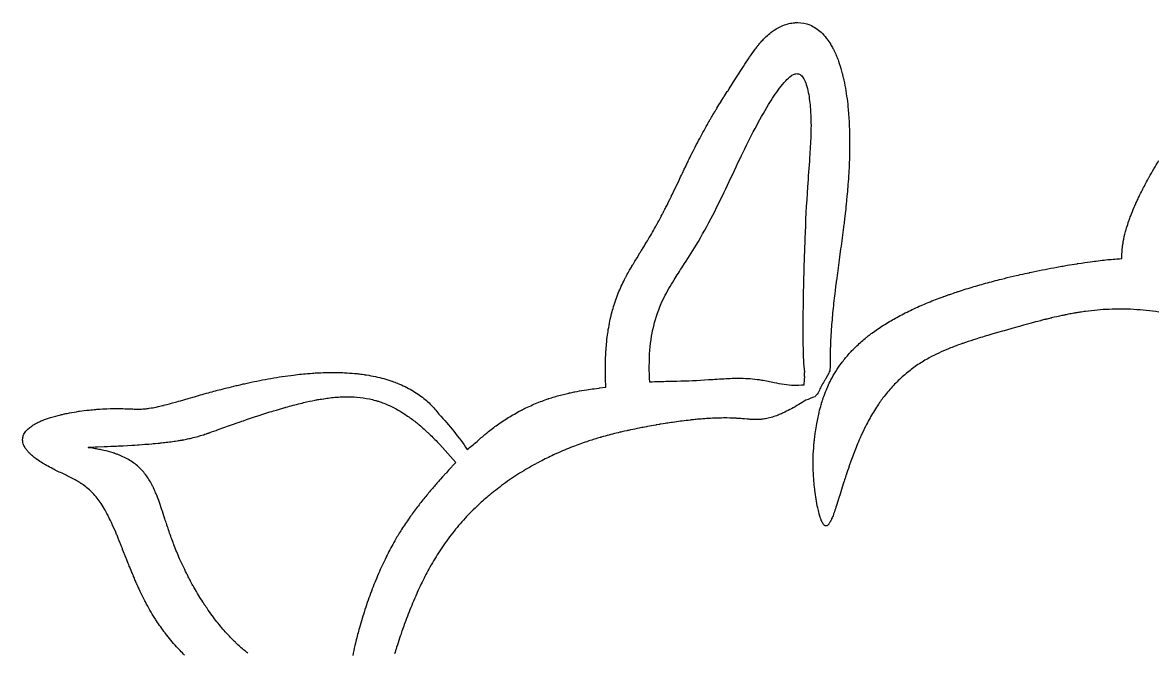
# Model space of a CAD drawing. Header units: millimetres. Extents: x -452 to 1230, y -246 to 254.
# Drawn here: x -452.4 to -202.4, y 100.8 to 240.2 of the extents above; entities that cross this region are included whole.
import ezdxf

# ---------------------------------------------------------------- set-up
doc = ezdxf.new("R2010")
doc.units = ezdxf.units.MM
doc.layers.add('Ebene_1', color=70, linetype='Continuous')

msp = doc.modelspace()

# ---------------------------------------------------------------- linework, layer by layer
at = {"layer": 'Ebene_1'}
for points in [[(-416.52, 100.17, -0.006777), (-417.51, 101.16, -0.005553), (-418.14, 101.84), (-418.31, 102.03, -0.02169), (-420.77, 104.98, -0.008939), (-420.81, 105.03, -0.009097), (-420.85, 105.08, -0.018077), (-422.74, 107.77, -0.003118), (-422.99, 108.16), (-423.13, 108.38, -0.019565), (-425.17, 111.93, -0.010472), (-426.34, 114.28, -0.003369), (-426.5, 114.62, -0.01105), (-426.52, 114.66, -0.011104), (-426.54, 114.71, -0.011155), (-426.57, 114.75, -0.003223), (-427, 115.71, -0.012238), (-427.03, 115.77, -0.012145), (-427.06, 115.84, -0.009851), (-427.08, 115.88, -0.011303), (-427.11, 115.94, -0.001976), (-427.21, 116.17), (-427.42, 116.64, -0.002275), (-427.82, 117.57, -0.008061), (-427.84, 117.64, -0.008011), (-427.87, 117.7, -0.003053), (-428.15, 118.36, -0.006136), (-428.19, 118.45, -0.005687), (-428.22, 118.54, -0.005134), (-428.26, 118.63, -0.004431), (-428.3, 118.73, -0.00398), (-428.38, 118.93), (-428.57, 119.39), (-428.67, 119.64, -0.001092), (-429.09, 120.68), (-429.23, 121.03), (-429.41, 121.49), (-429.46, 121.61), (-430.24, 123.59, 0.001154), (-430.48, 124.2), (-430.73, 124.81), (-430.8, 124.99), (-430.98, 125.45), (-431.23, 126.07, 0.002687), (-431.57, 126.9), (-431.77, 127.37, 0.00863), (-432.72, 129.51), (-432.78, 129.65), (-432.94, 129.97), (-433.11, 130.34), (-433.21, 130.54), (-433.23, 130.58), (-433.26, 130.63), (-433.28, 130.69, 0.009317), (-433.34, 130.79, 0.008179), (-433.87, 131.81, 0.002775), (-434.05, 132.14), (-434.08, 132.19, 0.005692), (-434.13, 132.28, 0.016874), (-435.01, 133.71, 0.018625), (-435.86, 134.89), (-435.88, 134.92, 0.024764), (-436.86, 136.05, 0.04862), (-438.96, 137.85, 0.007421), (-439.43, 138.17, 0.012492), (-439.46, 138.19, 0.007363), (-439.97, 138.52, 0.01323), (-441.02, 139.12), (-441.33, 139.28, 0.007398), (-442.48, 139.86, 0.002529), (-443.64, 140.42), (-443.97, 140.57, -0.00367), (-445.16, 141.15, -0.01708), (-445.2, 141.17, -0.017204), (-445.24, 141.19, -0.017319), (-445.28, 141.21, -0.017424), (-445.32, 141.23, -0.017519), (-445.36, 141.25, -0.009536), (-446.74, 141.97, -0.006066), (-447.46, 142.37), (-447.56, 142.43), (-447.83, 142.59), (-447.98, 142.68, -0.017489), (-449.18, 143.47), (-449.22, 143.5), (-449.37, 143.61, -0.018744), (-450.2, 144.26, -0.025729), (-450.96, 144.99, -0.022713), (-451.42, 145.52, -0.036578), (-451.88, 146.2, -0.051167), (-452.22, 146.95, -0.04241), (-452.35, 147.49, -0.006254), (-452.36, 147.56, -0.075177), (-452.33, 148.35, -0.071787), (-452.07, 149.1, -0.038979), (-451.8, 149.55, -0.028397), (-451.49, 149.94, -0.023421), (-451.14, 150.29, -0.034332), (-450.36, 150.89), (-450.25, 150.97, -0.016191), (-449.65, 151.33, -0.007382), (-449.51, 151.41), (-449.47, 151.43), (-449.29, 151.53), (-449.16, 151.59, -0.010131), (-448.67, 151.83), (-448.52, 151.9, -0.007805), (-448.36, 151.97), (-448.27, 152.01), (-448.07, 152.09), (-447.96, 152.14, -0.020213), (-446.2, 152.77, -0.018143), (-443.9, 153.4, -0.0171), (-443.87, 153.41), (-443.53, 153.48), (-443.15, 153.57, -0.015713), (-443.1, 153.58, -0.015551), (-443.05, 153.59, -0.005633), (-441.98, 153.81, -0.010518), (-439.96, 154.15), (-439.82, 154.17, -0.009621), (-437.64, 154.44, -0.003486), (-436.92, 154.51, -0.003732), (-436.19, 154.58, -0.000402), (-435.7, 154.61, -0.008647), (-433.75, 154.72, -0.014568), (-430.62, 154.75), (-430.25, 154.75), (-430.22, 154.74), (-430.2, 154.74), (-429.77, 154.73), (-429.49, 154.72), (-429.33, 154.72), (-429.24, 154.71), (-429.05, 154.71, -0.007214), (-428.94, 154.7), (-428.83, 154.7, 0.000652), (-428.24, 154.68), (-427.96, 154.67), (-427.69, 154.66), (-427.5, 154.65, 0.006917), (-426.77, 154.65, 0.006471), (-426.28, 154.65, 0.015151), (-425.3, 154.71, 0.014458), (-424.33, 154.83, 0.015824), (-422.83, 155.1), (-422.62, 155.14), (-422.38, 155.2), (-422.32, 155.21), (-422.03, 155.28), (-421.73, 155.35), (-421.43, 155.42), (-421.23, 155.47), (-421.18, 155.48), (-420.89, 155.56), (-420.82, 155.58), (-420.42, 155.68), (-419.88, 155.82), (-419.17, 156.02), (-418.53, 156.19, 0.001977), (-417.9, 156.37, 0.023269), (-417.88, 156.38), (-417.45, 156.5), (-415.73, 156.99, -0.023308), (-415.7, 157), (-414.69, 157.29), (-414.35, 157.39), (-413, 157.77), (-412.61, 157.88), (-412.17, 158), (-411.66, 158.14, -0.004001), (-408.45, 159.01), (-407.99, 159.13), (-407.74, 159.19), (-407.18, 159.33, -0.003258), (-405.13, 159.84, -0.012242), (-405.1, 159.84, -0.012305), (-405.07, 159.85, -0.012368), (-405.03, 159.86, -0.01243), (-405, 159.87, -0.012493), (-404.96, 159.88), (-404.22, 160.05), (-404.03, 160.1), (-403.81, 160.14, -0.002436), (-402.69, 160.4), (-402.39, 160.46, -0.010387), (-397.42, 161.45, -0.0128), (-392.42, 162.19, -0.010773), (-388.88, 162.55), (-388.77, 162.56), (-388.24, 162.6), (-387.96, 162.62), (-387.66, 162.64), (-387.51, 162.65, -0.017584), (-383.08, 162.76, -0.004792), (-382.79, 162.75), (-382.47, 162.75), (-382.16, 162.74, -0.003975), (-381.54, 162.72), (-381.12, 162.7, -0.004016), (-380.56, 162.67, -0.011723), (-378.35, 162.49, -0.005463), (-377.28, 162.36), (-377.2, 162.35), (-376.82, 162.3), (-376.61, 162.26), (-376.36, 162.23), (-376.3, 162.22, -0.013826), (-374.26, 161.84, -0.014396), (-372.46, 161.39, -0.015461), (-370.69, 160.84), (-370.64, 160.83), (-370.58, 160.81, -0.011988), (-369.4, 160.36), (-369.32, 160.33), (-369.14, 160.25), (-368.94, 160.17, -0.018184), (-367.34, 159.42, -0.017608), (-365.9, 158.62, -0.019004), (-364.53, 157.72, -0.038585), (-362.16, 155.73, -0.039229), (-360.23, 153.51, -0.040028), (-353.98, 145.68, -0.011281), (-351.8, 147.5), (-351.5, 147.77), (-351.44, 147.83), (-351.37, 147.88, -0.006273), (-350.37, 148.75), (-350.31, 148.81), (-350.07, 149.01, -0.005309), (-349.34, 149.6), (-349.26, 149.66), (-348.95, 149.91, -0.015043), (-346.7, 151.57, -0.009907), (-345.31, 152.49, -0.00679), (-345.23, 152.54, -0.009523), (-343.9, 153.35, -0.00992), (-342.46, 154.15), (-342.28, 154.25, -0.003152), (-341.96, 154.41, -0.017118), (-341.9, 154.44, -0.016721), (-341.85, 154.47, -0.016323), (-341.8, 154.5, -0.015928), (-341.75, 154.52, -0.002976), (-341.56, 154.62), (-341.42, 154.69, -0.017264), (-341.37, 154.71, -0.016257), (-341.32, 154.74), (-341, 154.89, -0.0097), (-339.57, 155.55, -0.009394), (-338.11, 156.16, -0.008339), (-336.72, 156.68), (-336.37, 156.81), (-336.11, 156.9, -0.003931), (-335.91, 156.96), (-335.61, 157.06), (-335.31, 157.16, -0.015536), (-332.7, 157.9, -0.007584), (-331.5, 158.19), (-331.42, 158.21, -0.006772), (-330.29, 158.44, -0.02576), (-330.26, 158.45, -0.025505), (-330.22, 158.46, -0.02525), (-330.19, 158.46, -0.008976), (-328.07, 158.84), (-327.53, 158.92, -0.003615), (-325.92, 159.15), (-324.83, 159.3), (-324.76, 159.31), (-324.69, 159.32), (-323.31, 159.51, -0.007487), (-323.39, 162, -0.008286), (-323.4, 164.49, -0.003434), (-323.39, 165.06, -0.007615), (-323.31, 167.05, -0.005474), (-323.24, 168.05), (-323.22, 168.3), (-323.19, 168.67), (-323.16, 169.04, -0.010357), (-322.92, 171.11), (-322.89, 171.37, -0.010846), (-322.6, 173.17, -0.012553), (-322.21, 175.05, -0.006385), (-321.98, 175.98), (-321.95, 176.09, -0.016178), (-321.94, 176.12, -0.022499), (-321.93, 176.17), (-321.83, 176.53), (-321.72, 176.9, -0.025668), (-320.56, 180.28, -0.022412), (-319.14, 183.37), (-318.95, 183.75, -0.009364), (-318.93, 183.79, -0.012815), (-318.88, 183.87, -0.006961), (-318.22, 185.09), (-318.04, 185.4), (-317.78, 185.85), (-317.65, 186.08, -0.004445), (-317.52, 186.31), (-317.41, 186.49, -0.002756), (-317.21, 186.83), (-317.03, 187.13, -0.002447), (-316.39, 188.17), (-315.76, 189.21, 0.00159), (-315.53, 189.58), (-315.42, 189.75), (-315.05, 190.36), (-314.76, 190.82), (-314.66, 190.99), (-314.29, 191.6), (-314.11, 191.91), (-313.92, 192.21, 0.008515), (-312.07, 195.42, 0.006923), (-312.01, 195.53), (-311.78, 195.95), (-311.59, 196.31), (-311.54, 196.39), (-311.38, 196.7, 0.003129), (-311.09, 197.25), (-311.03, 197.35), (-310.83, 197.73), (-310.68, 198.02), (-310.62, 198.13), (-310.53, 198.32), (-310.23, 198.89, 0.002068), (-309.77, 199.81), (-309.43, 200.5), (-309.17, 201.02), (-308.79, 201.8), (-308.74, 201.9), (-308.57, 202.24), (-308.41, 202.58), (-307.95, 203.54), (-307.26, 204.98), (-306.92, 205.7), (-306.75, 206.06), (-306.58, 206.42), (-306.35, 206.91), (-305.94, 207.76), (-305.64, 208.39, -0.005587), (-305.58, 208.51, -0.006256), (-305.53, 208.62, -0.006736), (-305.48, 208.73, -0.007082), (-305.43, 208.83, -0.007328), (-305.39, 208.92, -0.007498), (-305.35, 209.01, -0.007606), (-305.31, 209.09, -0.007666), (-305.27, 209.16, -0.007685), (-305.24, 209.23, -0.001933), (-304.72, 210.3, -0.006806), (-302.8, 214.08, -0.015985), (-302.77, 214.14, -0.004284), (-301.82, 215.92, -0.004777), (-300.83, 217.69, -0.003933), (-300.71, 217.9), (-300.48, 218.3, -0.017806), (-300.46, 218.34, -0.00267), (-300.06, 219.02, -0.002477), (-299.46, 220.04), (-299.15, 220.55, -0.016533), (-299.13, 220.58, -0.007253), (-299.06, 220.7), (-298.95, 220.88), (-298.84, 221.06), (-298.72, 221.25), (-298.27, 221.99), (-297.92, 222.54, -0.005243), (-297.86, 222.65), (-297.62, 223.04), (-297.25, 223.62), (-297.16, 223.76), (-297.09, 223.87), (-296.89, 224.19), (-296.42, 224.93), (-296.33, 225.06), (-296, 225.58), (-295.76, 225.96), (-295.66, 226.11), (-295.5, 226.36), (-295.26, 226.74), (-295.02, 227.12), (-293.26, 229.86), (-292.85, 230.51, -0.004617), (-291.59, 232.44), (-291.49, 232.59), (-291.29, 232.87, -0.006626), (-290.61, 233.85, -0.016732), (-290.59, 233.88, -0.016441), (-290.56, 233.91, -0.008796), (-289.89, 234.81, -0.017079), (-289.87, 234.85, -0.006584), (-289.43, 235.39, -0.011312), (-288.76, 236.17, -0.013817), (-288.04, 236.92, -0.023628), (-287.01, 237.83, -0.00653), (-286.74, 238.04, -0.013247), (-286.69, 238.08, -0.009633), (-286.3, 238.37, -0.012053), (-286.25, 238.4, -0.007999), (-285.9, 238.64, -0.030015), (-284.72, 239.3, -0.034604), (-283.47, 239.81, -0.038846), (-282.16, 240.12, -0.019993), (-281.5, 240.2), (-281.33, 240.21), (-281.2, 240.22), (-281.11, 240.22, -0.007182), (-280.83, 240.22, -0.094442), (-278.17, 239.69, -0.048567), (-276.85, 239, -0.04224), (-275.68, 238.08, -0.039746), (-274.52, 236.81), (-274.39, 236.64, -0.026112), (-273.54, 235.39, -0.015857), (-273.04, 234.5, -0.007153), (-272.87, 234.16), (-272.85, 234.12, -0.016228), (-272.31, 232.93, -0.004932), (-272.24, 232.77, -0.011839), (-271.83, 231.7, -0.019287), (-271.13, 229.47, -0.005992), (-270.98, 228.91), (-270.97, 228.86), (-270.91, 228.65), (-270.83, 228.29), (-270.76, 228.02), (-270.72, 227.82), (-270.65, 227.51), (-270.58, 227.21), (-270.52, 226.89, -0.012004), (-270.1, 224.52, -0.010283), (-269.79, 222.13, -0.005991), (-269.66, 220.78), (-269.61, 220.27, -0.011491), (-269.41, 216.72), (-269.4, 216.37), (-269.39, 216.05, -0.012335), (-269.38, 211.17), (-269.4, 210.48, -0.004921), (-269.49, 208.07, -0.004202), (-269.63, 205.66), (-269.68, 204.98), (-269.73, 204.39, -0.003269), (-269.9, 202.33), (-269.94, 201.81, -0.011801), (-269.95, 201.77, -0.011634), (-269.95, 201.72), (-270.02, 200.99, -0.011751), (-270.03, 200.95, -0.011394), (-270.03, 200.91, -0.002813), (-270.06, 200.59, -0.011156), (-270.07, 200.55), (-270.09, 200.27, -0.011383), (-270.1, 200.23, -0.000839), (-270.23, 198.94), (-270.34, 197.97), (-270.43, 197.25, -0.015904), (-270.43, 197.18, -0.003198), (-270.46, 196.92), (-270.52, 196.46, -0.002266), (-270.6, 195.77), (-270.64, 195.42), (-270.69, 195.07, -0.01256), (-270.69, 195.04, -0.012519), (-270.7, 195, -0.012478), (-270.7, 194.96, -0.002615), (-271.34, 190.1), (-271.67, 187.72), (-271.83, 186.53), (-271.99, 185.34, 0.000936), (-272.29, 183.08, 0.00405), (-272.33, 182.79, 0.018025), (-272.34, 182.73), (-272.46, 181.77), (-272.58, 180.8, 0.005496), (-273.06, 176.47, 0.007638), (-273.42, 172.32, 0.00227), (-273.43, 172.07), (-273.46, 171.61, 0.002473), (-273.51, 170.8), (-273.53, 170.49), (-273.56, 169.96, 0.003383), (-273.62, 168.36), (-273.63, 168.12), (-273.64, 167.68, 0.002461), (-273.65, 167.29, 0.003588), (-273.67, 165.93, 0.001831), (-273.67, 165.26, 0.016618), (-273.67, 165.21, 0.003544), (-273.66, 164.58), (-273.66, 164.35), (-273.65, 163.93, 0.005402), (-273.77, 163.13, 0.017684), (-273.95, 162.61), (-274.22, 162.1), (-274.6, 161.45, -0.002071), (-275, 160.84, -0.011443), (-275.68, 159.66, -0.00646), (-276.17, 158.56), (-276.34, 158.27), (-276.55, 157.94, -0.004823), (-277.07, 157.38, -0.009858), (-279.06, 156.61, -0.007568), (-280.62, 155.64, -0.009258), (-282.22, 154.73, -0.011738), (-283.67, 153.99, -0.00601), (-284.04, 153.81), (-284.18, 153.75, -0.01485), (-284.24, 153.72, -0.010911), (-285.16, 153.33), (-285.24, 153.3, -0.018734), (-286.44, 152.87, -0.025824), (-287.68, 152.55, -0.024888), (-288.76, 152.38), (-288.9, 152.37, -0.026459), (-288.93, 152.37, -0.001133), (-289.17, 152.35, -0.00476), (-289.52, 152.33), (-289.69, 152.33, -0.018537), (-289.73, 152.33, -0.015238), (-289.77, 152.33, -0.017539), (-289.82, 152.32, -0.016082), (-289.87, 152.32, -0.016593), (-289.93, 152.32, -0.014204), (-290.98, 152.35), (-291.11, 152.36, -0.003494), (-291.56, 152.39), (-291.68, 152.4), (-292.02, 152.42), (-292.62, 152.47), (-293.07, 152.51), (-293.41, 152.53, 0.003757), (-293.67, 152.55), (-293.86, 152.56), (-294.14, 152.58), (-294.29, 152.59), (-294.43, 152.6, 0.015093), (-297.27, 152.68), (-297.68, 152.67), (-297.86, 152.67, 0.003849), (-298.54, 152.66), (-298.79, 152.65), (-299.01, 152.64), (-299.4, 152.63), (-299.69, 152.61), (-300.12, 152.59), (-300.56, 152.57), (-301.02, 152.54, 0.0052), (-302.62, 152.41), (-302.82, 152.39), (-302.9, 152.38), (-302.99, 152.38, 0.003559), (-304.21, 152.25), (-304.46, 152.23), (-304.57, 152.21), (-304.68, 152.2, 0.007551), (-308.09, 151.77), (-308.58, 151.7), (-308.8, 151.66), (-309.21, 151.6, 0.002436), (-309.91, 151.5), (-310.18, 151.45), (-310.64, 151.38), (-311.34, 151.27, 0.007183), (-311.43, 151.25, 0.007061), (-311.5, 151.24), (-312.03, 151.15, 0.008133), (-312.1, 151.14, 0.008217), (-312.16, 151.13, 0.008293), (-312.21, 151.12, 0.008361), (-312.27, 151.11, 0.003674), (-314.11, 150.78), (-314.33, 150.74), (-314.73, 150.66, 0.001328), (-315.93, 150.43, 0.003488), (-317.84, 150.03), (-318.31, 149.93, 0.003818), (-318.67, 149.85), (-319.2, 149.73), (-319.73, 149.61), (-319.97, 149.55), (-320.18, 149.5, 0.008811), (-323.43, 148.67), (-323.89, 148.54), (-324.29, 148.43, 0.007436), (-324.38, 148.4, 0.007023), (-324.46, 148.38, 0.006616), (-324.54, 148.36, 0.008251), (-327.06, 147.58), (-327.51, 147.43, 0.011765), (-330.66, 146.3, 0.014233), (-334.26, 144.79), (-334.71, 144.58), (-334.81, 144.54), (-334.91, 144.49, 0.011989), (-337.87, 143.03), (-338.33, 142.78), (-338.73, 142.57, 0.003363), (-339.08, 142.37), (-339.38, 142.21), (-339.65, 142.06), (-339.76, 141.99, 0.007522), (-341.49, 140.98, 0.016582), (-345.05, 138.65, 0.008572), (-346.8, 137.38), (-347.01, 137.22, 0.0077), (-348.5, 136.05, 0.004933), (-349.34, 135.36, 0.014451), (-351.78, 133.18, 0.006395), (-351.88, 133.09, 0.019131), (-354.82, 130.08, 0.020189), (-357.57, 126.77, 0.010181), (-358.84, 125.06, 0.004609), (-359.45, 124.18, 0.008662), (-359.48, 124.12, 0.00488), (-360.04, 123.29, 0.017203), (-362.22, 119.67), (-362.47, 119.21, 0.01258), (-364.15, 115.94, 0.006261), (-365.03, 114.05, 0.002735), (-365.45, 113.1), (-365.66, 112.62), (-365.87, 112.14, 0.010063), (-367.41, 108.28, 0.006655), (-367.46, 108.16, 0.006484), (-367.5, 108.05, 0.006318), (-367.54, 107.93, 0.006155), (-367.58, 107.82, 0.005996), (-367.62, 107.72, 0.005842), (-367.66, 107.61, 0.005691), (-367.7, 107.51, 0.005544), (-367.74, 107.41, 0.0054), (-367.77, 107.32, 0.003882), (-368.3, 105.86, 0.005851), (-368.36, 105.67, 0.005247), (-368.42, 105.51, 0.003122), (-368.8, 104.38, 0.005126), (-369.44, 102.41), (-369.6, 101.92, 0.002802), (-369.82, 101.18), (-369.93, 100.8), (-370.04, 100.43, 0.014594)], [(-200.94, 176.13, 0.024007), (-206.49, 176.7, 0.02397), (-211.92, 176.73, 0.022524), (-217.14, 176.27, 0.004707), (-218.4, 176.09, 0.004021), (-219.33, 175.93, 0.011255), (-219.38, 175.93, 0.002213), (-219.73, 175.87, 0.00374), (-220.93, 175.64), (-221.24, 175.58), (-221.46, 175.54, 0.002983), (-222.14, 175.4, 0.012468), (-222.22, 175.38, 0.01229), (-222.29, 175.37, 0.012114), (-222.37, 175.35, 0.00613), (-224.68, 174.83, 0.008902), (-224.75, 174.81, 0.008647), (-224.82, 174.8, 0.008401), (-224.89, 174.78, 0.002768), (-225.94, 174.52, 0.006223), (-226, 174.51, 0.002419), (-226.98, 174.26, 0.004633), (-227.13, 174.22), (-227.72, 174.07), (-228.23, 173.93), (-228.67, 173.81), (-229.45, 173.6), (-230.03, 173.44), (-230.91, 173.2), (-231.34, 173.08), (-231.78, 172.95), (-232.39, 172.78), (-233.45, 172.48), (-233.65, 172.43), (-235.14, 172), (-235.52, 171.89), (-236.64, 171.57), (-237.89, 171.21), (-238.35, 171.07, 0.004684), (-241.62, 170.08), (-241.94, 169.97, 0.006885), (-244.33, 169.18, 0.002874), (-244.63, 169.08), (-244.76, 169.03), (-245.25, 168.86), (-245.61, 168.72), (-245.75, 168.67), (-246.22, 168.49), (-246.7, 168.31), (-247.02, 168.18), (-247.32, 168.06), (-247.46, 168, 0.012593), (-249.63, 167.05, 0.015697), (-251.74, 165.98, 0.021325), (-254.23, 164.48, 0.023341), (-256.56, 162.76, 0.025342), (-258.86, 160.69, 0.023974), (-260.95, 158.41, 0.011817), (-261.98, 157.1, 0.008654), (-262.71, 156.09), (-262.85, 155.9), (-262.97, 155.72, 0.02025), (-264.72, 152.92, 0.003202), (-264.82, 152.72, 0.008927), (-265.63, 151.22), (-265.78, 150.93, 0.010896), (-266.82, 148.76), (-266.94, 148.49), (-267.05, 148.25, 0.006898), (-267.77, 146.56), (-267.94, 146.15, 0.009838), (-269.09, 143.11, 0.016229), (-269.11, 143.06, 0.016211), (-269.12, 143.01, 0.01619), (-269.14, 142.96, 0.016166), (-269.16, 142.92, 0.016141), (-269.17, 142.87, 0.016113), (-269.19, 142.83, 0.016083), (-269.2, 142.79, 0.016051), (-269.22, 142.74, 0.016016), (-269.23, 142.7, 0.01598), (-269.25, 142.66, 0.00324), (-269.48, 142), (-269.64, 141.51), (-269.71, 141.32), (-269.82, 141), (-269.98, 140.51), (-270.14, 140.02, 0.022363), (-270.15, 139.98, 0.022376), (-270.17, 139.93, 0.022388), (-270.18, 139.89, 0.022398), (-270.2, 139.85, 0.022408), (-270.21, 139.8, 0.022417), (-270.22, 139.76, 0.022425), (-270.24, 139.72, 0.022432), (-270.25, 139.67, 0.002194), (-270.68, 138.33), (-271, 137.32), (-271.47, 135.8), (-271.52, 135.61, -0.02332), (-271.53, 135.59, -0.023185), (-271.54, 135.57), (-271.64, 135.25), (-271.67, 135.13), (-271.71, 135.02), (-271.94, 134.28), (-272.1, 133.78), (-272.11, 133.73, -0.002454), (-272.25, 133.29), (-272.38, 132.91, -0.007871), (-272.83, 131.6), (-272.89, 131.44), (-272.94, 131.29, -0.014629), (-273.34, 130.31, -0.006093), (-273.44, 130.08, -0.006722), (-273.54, 129.89), (-273.58, 129.81), (-273.62, 129.73, -0.013648), (-273.79, 129.44), (-273.86, 129.34, -0.024052), (-273.99, 129.16, -0.021333), (-274.1, 129.04, -0.053392), (-274.28, 128.88, -0.101081), (-274.51, 128.78, -0.111874), (-274.71, 128.78, -0.073172), (-274.87, 128.85, -0.042543), (-274.99, 128.94, -0.04726), (-275.16, 129.13, -0.021783), (-275.22, 129.21, -0.025884), (-275.39, 129.5), (-275.43, 129.58), (-275.46, 129.63, -0.010124), (-275.54, 129.8, -0.00379), (-275.62, 129.98, -0.018972), (-275.86, 130.67, -0.005826), (-275.89, 130.73, -0.007549), (-275.92, 130.86), (-275.94, 130.92), (-276.01, 131.15, -0.007276), (-276.12, 131.55, -0.011413), (-276.41, 132.77, -0.012016), (-276.77, 134.71, -0.009535), (-277.04, 136.66), (-277.07, 136.9, -0.008643), (-277.25, 138.72), (-277.27, 138.95), (-277.3, 139.35, -0.00498), (-277.37, 140.55), (-277.39, 140.99), (-277.39, 141.09, -0.016054), (-277.4, 144.09), (-277.39, 144.5, -0.023384), (-277.39, 144.54, -0.023073), (-277.39, 144.58, -0.022765), (-277.39, 144.63, -0.014146), (-277.2, 147.33, -0.002823), (-277.16, 147.73), (-277.12, 148.08, -0.006738), (-276.96, 149.31), (-276.92, 149.61), (-276.85, 150.07), (-276.78, 150.53), (-276.71, 150.95), (-276.69, 151.04, -0.016347), (-276.11, 153.88), (-276.1, 153.93, -0.011479), (-275.63, 155.69), (-275.61, 155.74), (-275.55, 155.95), (-275.44, 156.32), (-275.35, 156.6), (-275.28, 156.8), (-275.18, 157.11), (-275.07, 157.42), (-275.05, 157.48), (-275.03, 157.53), (-275.01, 157.59, -0.015713), (-274.3, 159.37), (-274.28, 159.42), (-274.19, 159.63, -0.01426), (-273.49, 161.09, -0.020153), (-272.41, 162.99, -0.0198), (-271.18, 164.8, -0.020983), (-269.65, 166.69, -0.019782), (-267.98, 168.44, -0.019866), (-265.95, 170.25, -0.004873), (-265.42, 170.68, -0.004007), (-265.02, 171, -0.004873), (-264.41, 171.46), (-264.1, 171.69), (-263.79, 171.91, -0.016874), (-261.22, 173.61, -0.014179), (-258.56, 175.14, -0.013444), (-255.5, 176.69, -0.011324), (-252.37, 178.07), (-251.94, 178.25, -0.009821), (-248.69, 179.51), (-248.59, 179.55), (-248.49, 179.58), (-248.1, 179.72), (-248.02, 179.75), (-247.94, 179.78), (-247.3, 180.01), (-247.19, 180.05), (-246.74, 180.2, -0.003407), (-245.4, 180.65), (-245.28, 180.69), (-244.83, 180.84, -0.006699), (-241.42, 181.89, -0.006108), (-237.97, 182.85), (-237.51, 182.98, -0.002226), (-235.77, 183.42, -0.004284), (-233.16, 184.06), (-232.5, 184.22), (-232.01, 184.33), (-231.64, 184.41), (-231.08, 184.54, -0.012271), (-231.05, 184.55), (-230.53, 184.66), (-229.66, 184.85, -0.005591), (-229.46, 184.89), (-228.72, 185.05, -0.006693), (-223.51, 186.07), (-223.13, 186.14), (-222.4, 186.27), (-222.25, 186.3), (-222.09, 186.32), (-221.79, 186.38, -0.003154), (-219.56, 186.75), (-219, 186.84), (-218.9, 186.85), (-218.8, 186.87), (-218.06, 186.98), (-217.32, 187.09), (-216.68, 187.18), (-216.12, 187.26), (-215.63, 187.32, -0.008548), (-212.2, 187.73), (-212.07, 187.74), (-211.95, 187.75), (-211.48, 187.79, -0.007048), (-209.83, 187.92), (-209.62, 187.93), (-209.1, 187.96, -0.023217), (-209.08, 189.37, -0.018606), (-208.95, 190.78, -0.008516), (-208.82, 191.58), (-208.8, 191.73, -0.021616), (-208.3, 193.94), (-208.24, 194.16), (-208.18, 194.36, -0.011539), (-207.7, 195.9), (-207.69, 195.95), (-207.56, 196.32), (-207.51, 196.45, -0.006581), (-207.16, 197.42, -0.010602), (-206.38, 199.33), (-206.36, 199.39, -0.005349), (-206.26, 199.62, -0.001757), (-206.17, 199.82), (-206.01, 200.17), (-205.99, 200.23), (-205.87, 200.48), (-205.71, 200.84), (-205.54, 201.21), (-205.41, 201.47, -0.00284), (-205.18, 201.95), (-204.97, 202.38), (-204.79, 202.75, -0.008523), (-203.46, 205.3), (-203.42, 205.37, -0.001619), (-203.12, 205.91), (-203.09, 205.97, -0.009109), (-200.96, 209.65, -0.004712)], [(-402.56, 100.61, -0.006221), (-403.24, 101.16, -0.01796), (-405.21, 102.92), (-405.29, 103, -0.004611), (-405.61, 103.32), (-405.89, 103.59, -0.015394), (-407.75, 105.6), (-407.91, 105.78), (-407.98, 105.86), (-408.06, 105.95, -0.016523), (-410.16, 108.56, -0.008636), (-411.29, 110.13), (-411.56, 110.53, -0.004084), (-411.67, 110.68, -0.00218), (-412.02, 111.2, -0.007119), (-412.06, 111.27, -0.006931), (-412.1, 111.33), (-412.37, 111.73, -0.008078), (-412.4, 111.78, -0.008172), (-412.43, 111.83, -0.008258), (-412.47, 111.88, -0.008337), (-412.5, 111.93, -0.014188), (-414.36, 115.01, -0.004262), (-414.82, 115.82), (-414.98, 116.13), (-415.06, 116.26, -0.00422), (-415.59, 117.27), (-415.72, 117.53, -0.003867), (-416.11, 118.29, -0.003073), (-416.5, 119.09, -0.009583), (-417.62, 121.51, -0.011217), (-418.89, 124.6, -0.002618), (-418.96, 124.79, -0.00845), (-419.96, 127.55, -0.002802), (-420.43, 128.95), (-420.49, 129.13, -0.000747), (-420.89, 130.36), (-421.11, 131.03), (-421.44, 132.03, 0.006619), (-421.48, 132.15), (-421.55, 132.37), (-421.77, 133.03), (-421.88, 133.35, 0.006246), (-421.93, 133.49), (-422.02, 133.75), (-422.1, 133.98, 0.010034), (-422.69, 135.57), (-422.82, 135.87, 0.009789), (-423.28, 136.93, 0.01198), (-423.29, 136.96, 0.016568), (-423.32, 137.02, 0.003539), (-423.43, 137.26, 0.010607), (-423.78, 137.96, 0.019561), (-424.43, 139.08, 0.02327), (-425.17, 140.15, 0.052189), (-426.97, 142.06, 0.027274), (-428.05, 142.9, 0.024818), (-429.21, 143.62, 0.022415), (-430.48, 144.24, 0.009105), (-431.13, 144.52, 0.004802), (-431.46, 144.64, 0.010704), (-431.51, 144.66, 0.015195), (-431.58, 144.69), (-431.8, 144.77), (-431.96, 144.82, 0.015784), (-432, 144.83, 0.016042), (-432.03, 144.85, 0.005865), (-432.33, 144.94, 0.022067), (-434.42, 145.51, 0.008051), (-435.51, 145.73, 0.007729), (-436.6, 145.92), (-436.89, 145.97), (-437.32, 146.04, -0.004756), (-437.54, 146.07), (-437.65, 146.09), (-437.7, 146.1), (-437.72, 146.11, -0.032373), (-437.76, 146.12, -0.026051), (-437.8, 146.13), (-437.83, 146.14, -0.185498), (-437.84, 146.15, -0.292026), (-437.84, 146.16, -0.073901), (-437.8, 146.18, -0.025415), (-437.66, 146.2), (-437.58, 146.2), (-437.51, 146.21), (-437.3, 146.22), (-436.92, 146.24), (-436.35, 146.27), (-435.79, 146.29), (-434.32, 146.35), (-433.59, 146.38), (-432.85, 146.41), (-431.93, 146.45, 0.001476), (-431.24, 146.49), (-431.12, 146.49), (-430.15, 146.54), (-429.18, 146.6), (-428.21, 146.65), (-427.85, 146.67), (-427.53, 146.69), (-426.97, 146.73), (-426.55, 146.76), (-425.93, 146.8), (-425.3, 146.85), (-424.85, 146.88, 0.002074), (-424.45, 146.91), (-423.75, 146.97, 0.002505), (-423.23, 147.02), (-423.13, 147.03), (-423.04, 147.04), (-422.35, 147.1), (-422.01, 147.13), (-421.84, 147.15), (-421.67, 147.17), (-421.27, 147.21, 0.004991), (-419.89, 147.37, 0.023691), (-419.87, 147.38, 0.005485), (-418.51, 147.56), (-418.18, 147.61), (-417.88, 147.66), (-417.63, 147.7, 0.002389), (-417.18, 147.78, 0.00593), (-417.01, 147.81, 0.006852), (-415.85, 148.04), (-415.56, 148.1, 0.003208), (-415.05, 148.22, 0.023108), (-415.02, 148.23, 0.010842), (-413.53, 148.61, 0.006684), (-412.44, 148.94), (-412.3, 148.98), (-412.07, 149.06), (-411.71, 149.18), (-411.62, 149.21), (-411.55, 149.23), (-411.35, 149.29), (-411.28, 149.32), (-411.21, 149.34), (-411.15, 149.36), (-411.08, 149.39), (-411.02, 149.41, 0.003868), (-409.09, 150.09), (-406.61, 150.98), (-405.92, 151.22), (-404.89, 151.59), (-404.37, 151.77), (-403.86, 151.95), (-403.48, 152.08), (-402.82, 152.31), (-402.58, 152.4), (-401.71, 152.69), (-401.28, 152.83), (-401.06, 152.91), (-400.84, 152.98), (-400.04, 153.24), (-399.44, 153.44), (-398.99, 153.58), (-398.31, 153.8), (-397.63, 154.01), (-397.22, 154.14), (-396.86, 154.25), (-396.22, 154.44, -0.001747), (-395.27, 154.73, -0.001323), (-394.31, 155, -0.002366), (-394.1, 155.06, -0.00835), (-390.96, 155.89), (-390.54, 155.99), (-390.18, 156.08, -0.012612), (-390.14, 156.08, -0.009875), (-387.64, 156.62, -0.00375), (-386.83, 156.77, -0.003863), (-386.23, 156.87), (-385.78, 156.94, -0.01775), (-385.73, 156.95, -0.017502), (-385.69, 156.95, -0.008073), (-384.41, 157.13, -0.01041), (-382.87, 157.28, -0.012718), (-381.32, 157.36), (-381.13, 157.37), (-380.96, 157.37, -0.025068), (-378.38, 157.29, -0.031792), (-375.62, 156.88, -0.016706), (-374.31, 156.56), (-374.15, 156.51), (-373.86, 156.43, -0.009871), (-373.02, 156.15, -0.029539), (-370.59, 155.13, -0.02545), (-368.29, 153.84, -0.020978), (-366.12, 152.34, -0.005014), (-365.59, 151.94), (-365.4, 151.79), (-365.23, 151.65, -0.0052), (-364.64, 151.17), (-364.34, 150.92), (-364.05, 150.67, -0.008076), (-363.05, 149.78), (-362.81, 149.55), (-362.71, 149.47), (-362.55, 149.32), (-362.32, 149.09), (-362.08, 148.86, -0.00739), (-361.12, 147.9, -0.006259), (-360.19, 146.92), (-360.07, 146.79), (-356.52, 142.84, 0.003829), (-357.31, 141.98), (-357.39, 141.89), (-357.56, 141.7), (-358.03, 141.2), (-358.09, 141.13), (-358.6, 140.56, 0.002322), (-359.12, 139.99), (-359.46, 139.61), (-359.91, 139.1, 0.003541), (-361.44, 137.34), (-361.66, 137.09, 0.005596), (-363.37, 135.05, 0.007733), (-365.07, 132.9, 0.010368), (-366.76, 130.61, 0.023635), (-366.78, 130.57, 0.012243), (-368.51, 127.99, 0.00984), (-369.85, 125.77), (-370.03, 125.45), (-370.24, 125.08, 0.012785), (-371.9, 121.93), (-371.95, 121.82, 0.012557), (-373.61, 118.22, 0.011759), (-375.18, 114.33, 0.010902), (-376.61, 110.28), (-376.65, 110.14), (-376.7, 110), (-376.79, 109.71), (-376.97, 109.14), (-377.09, 108.76), (-377.25, 108.25, 0.006012), (-377.84, 106.21, 0.008883), (-378.63, 103.21), (-378.73, 102.78), (-378.84, 102.28, 0.007876), (-379.31, 100.08, 0.003895)]]:
    msp.add_lwpolyline(points, format="xyb", dxfattribs=at)
msp.add_lwpolyline([(-279.71, 170.8, 0.012465), (-279.57, 165.5, 0.020121), (-279.37, 162.84, 0.037901), (-279.37, 161.75, 0.014564), (-279.48, 159.97, 0.015053), (-279.48, 159.97, -0.074677), (-283.86, 160.07, -0.013423), (-286.04, 160.47, 0.012352), (-288.8, 161.01, 0.033945), (-292.93, 161.39, 0.018873), (-296.75, 161.33, 0.003028), (-300.59, 161.09, -0.012287), (-307.61, 160.77, 0.004496), (-311.45, 160.68, 0.007578), (-313.57, 160.59, -0.037131), (-313.55, 167.68, -0.045707), (-312.52, 173.78, -0.04874), (-310.41, 179.34, -0.021594), (-308.21, 183.25, -0.003886), (-306.28, 186.27, 0.009736), (-303.32, 190.96, 0.016299), (-299.62, 197.61, 0.007392), (-296.38, 204.21, -0.002485), (-293.29, 210.78, -0.01142), (-290.28, 216.8, -0.016412), (-287.29, 222.07, -0.024057), (-284.86, 225.7, -0.030403), (-283.5, 227.35, -0.052973), (-282.28, 228.44, -0.059983), (-281.58, 228.81, -0.114301), (-280.86, 228.91, -0.142395), (-280.14, 228.6, -0.081598), (-279.49, 227.8, -0.045412), (-278.94, 226.5, -0.030715), (-278.5, 224.76, -0.02727), (-278.03, 221.06, -0.025663), (-277.94, 215.21, -0.008604), (-278.21, 210.37, 0.002311), (-278.68, 203.88, 0.006946), (-279.27, 192.38, 0.005933), (-279.67, 177.02, 0.005838)], format="xyb", close=True, dxfattribs=at)

doc.saveas('drawing.dxf')
